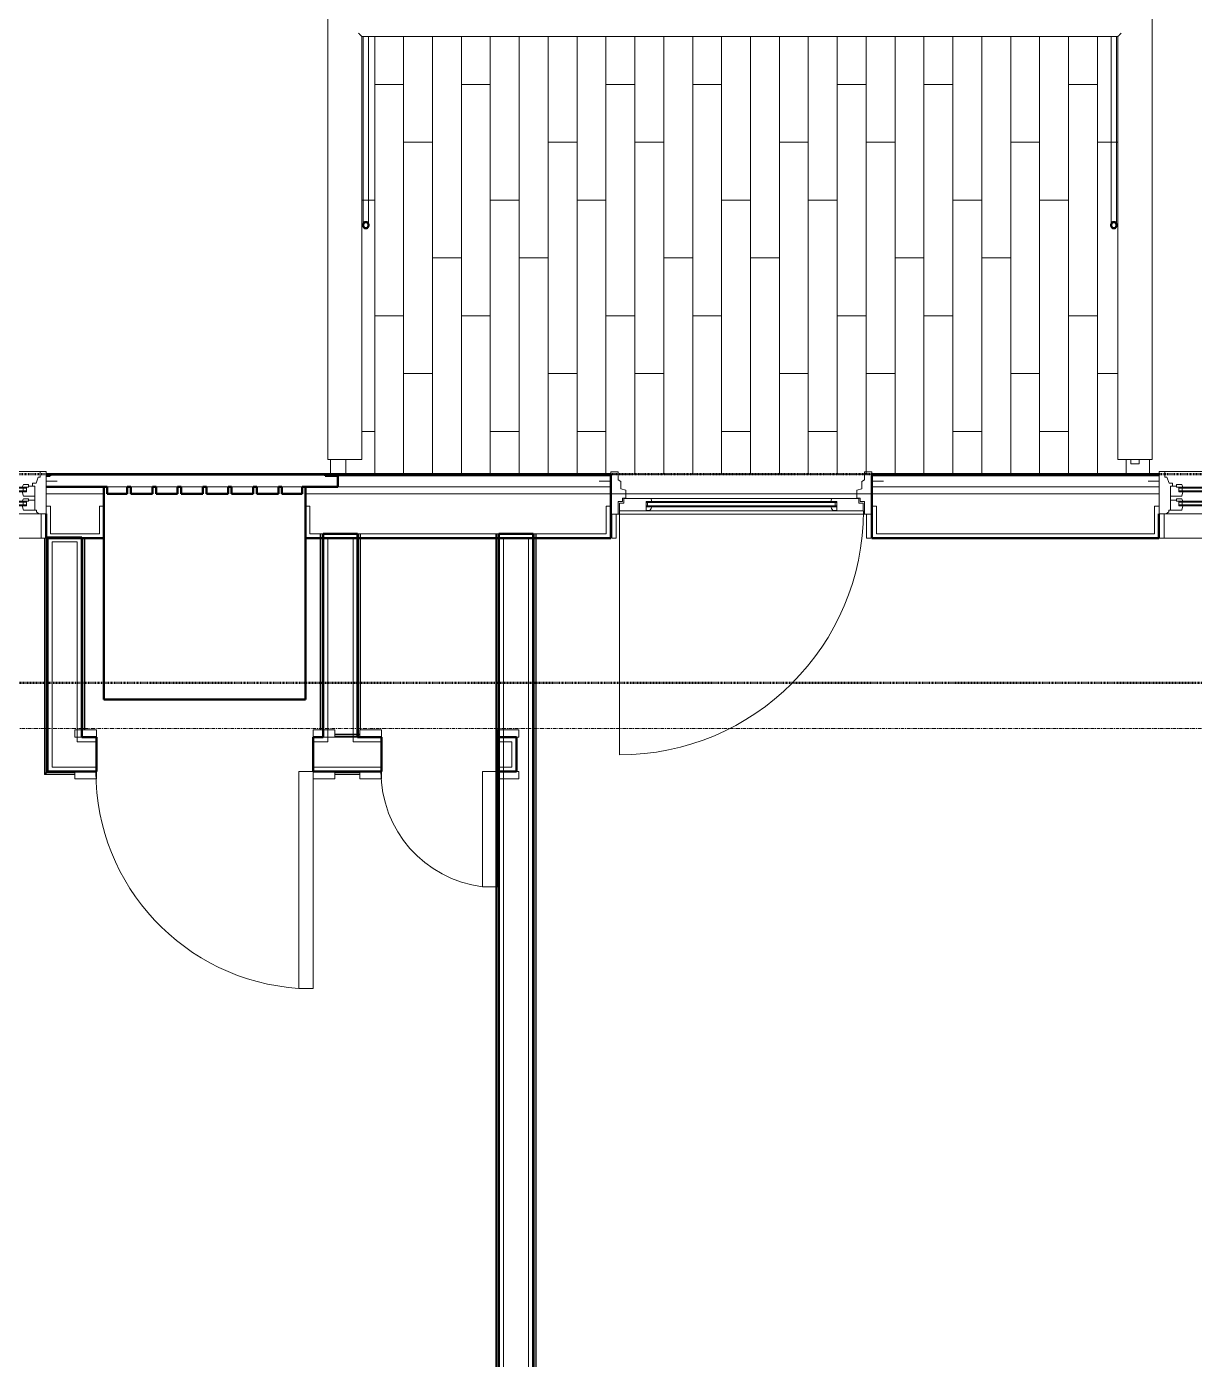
# Model space of a CAD drawing. Header units: inches. Extents: x -4235 to -464, y 9767 to 12347.
# Drawn here: x -3140 to -2978.4, y 10728.9 to 10913.3 of the extents above; entities that cross this region are included whole.
import ezdxf

# ---------------------------------------------------------------- set-up
doc = ezdxf.new("R2010")
doc.units = ezdxf.units.IN
doc.header["$MEASUREMENT"] = 0
doc.linetypes.add('Dash 1_16_', pattern=[0.125, 0.0625, -0.0625])
doc.linetypes.add('Grid Line 1_2_', pattern=[0.875, 0.5, -0.125, 0.125, -0.125])
for name, color, linetype, lineweight in [('0-1', 170, 'Continuous', 5), ('0-2', 10, 'Continuous', 9), ('A-DOOR-1', 7, 'Continuous', 9), ('A-DOOR-2', 130, 'Continuous', 20), ('A-DOOR-4', 31, 'Continuous', 9), ('A-DOOR-5', 31, 'Continuous', 20), ('A-DOOR-FRAM', 31, 'Continuous', 20), ('A-DOOR-FRAM-1', 130, 'Continuous', 20), ('A-DOOR-FRAM-2', 31, 'Continuous', 9), ('A-DOOR-GLAZ', 31, 'Continuous', 9), ('A-FLOR-4', 192, 'Continuous', 9), ('A-FLOR-HRAL', 11, 'Continuous', 9), ('A-FLOR-PATT-1', 9, 'Continuous', 9), ('A-GENM', 5, 'Continuous', 9), ('A-GENM-5', 5, 'Continuous', 50), ('A-GLAZ-1', 151, 'Continuous', 9), ('A-GLAZ-2', 151, 'Continuous', 20), ('A-GLAZ-3', 151, 'Continuous', 50), ('A-WALL', 113, 'Continuous', 13), ('A-WALL-1', 250, 'Continuous', 50), ('A-WALL-2', 50, 'Continuous', 13), ('A-WALL-3', 10, 'Continuous', 9), ('A-WALL-4', 254, 'Continuous', 9), ('A-WALL-5', 7, 'Continuous', 9), ('A-WALL-6', 113, 'Continuous', 9), ('A-WALL-7', 113, 'Continuous', 50), ('C-PROP-LINE-1', 91, 'Dash 1_16_', 50), ('S-GRID-1', 1, 'Grid Line 1_2_', 9)]:
    doc.layers.add(name, color=color, linetype=linetype, lineweight=lineweight)

# ---------------------------------------------------------------- blocks, each defined once
blk = doc.blocks.new('Basic Wall _ INT - W4BØF - _5_8 GYP - 2X4 WOOD_BATT_ - 5_8 GYP_ - ___-2682485-BACKGROUND - 3RD FLOOR')
at = {"layer": 'A-WALL-3'}
for p, q in [((-3075.02, 10843.14), (-3075.09, 10843.14)), ((-3075.09, 10843.14), (-3074.8, 10843.14)), ((-3074.88, 10843.14), (-3075.02, 10843.14)), ((-3075.02, 10842.51), (-3075.02, 10843.14)), ((-3074.81, 10843.14), (-3074.88, 10843.14)), ((-3074.8, 10843.14), (-3074.72, 10843.14)), ((-3074.72, 10843.14), (-3074.67, 10843.14)), ((-3074.67, 10843.14), (-3074.7, 10843.14)), ((-3074.67, 10843.14), (-3074.67, 10842.51)), ((-3074.67, 10814.99), (-3074.67, 10810.24))]:
    blk.add_line(p, q, dxfattribs=at)
at = {"layer": 'A-WALL-4'}
for p, q in [((-3075.09, 10842.51), (-3075.09, 10843.14)), ((-3075.02, 10658.34), (-3075.02, 10842.51)), ((-3074.8, 10843.14), (-3074.8, 10842.51)), ((-3074.67, 10842.51), (-3074.67, 10815.99)), ((-3074.8, 10814.95), (-3074.8, 10810.28)), ((-3074.67, 10809.24), (-3074.67, 10658.34))]:
    blk.add_line(p, q, dxfattribs=at)
at = {"layer": 'A-WALL-5'}
for p, q in [((-3075.09, 10658.34), (-3075.09, 10842.51)), ((-3074.8, 10842.51), (-3074.8, 10815.99)), ((-3074.8, 10809.24), (-3074.8, 10658.34))]:
    blk.add_line(p, q, dxfattribs=at)
blk = doc.blocks.new('Basic Wall _ INT - W4BØF - _5_8 GYP - 2X4 WOOD_BATT_ - 5_8 GYP_ - ___-2682486-BACKGROUND - 3RD FLOOR')
at = {"layer": 'A-WALL-3'}
for p, q in [((-3069.92, 10843.14), (-3069.88, 10843.14)), ((-3069.9, 10843.14), (-3069.92, 10843.14)), ((-3069.92, 10843.14), (-3069.92, 10842.51)), ((-3069.88, 10843.14), (-3069.8, 10843.14)), ((-3069.8, 10843.14), (-3069.51, 10843.14)), ((-3069.72, 10843.14), (-3069.78, 10843.14)), ((-3069.57, 10843.14), (-3069.72, 10843.14)), ((-3069.51, 10843.14), (-3069.57, 10843.14)), ((-3069.57, 10842.51), (-3069.57, 10843.14))]:
    blk.add_line(p, q, dxfattribs=at)
at = {"layer": 'A-WALL-4'}
for p, q in [((-3069.92, 10842.51), (-3069.92, 10658.34)), ((-3069.8, 10842.51), (-3069.8, 10843.14)), ((-3069.57, 10658.34), (-3069.57, 10842.51)), ((-3069.51, 10842.51), (-3069.51, 10843.14))]:
    blk.add_line(p, q, dxfattribs=at)
at = {"layer": 'A-WALL-5'}
for p, q in [((-3069.8, 10658.34), (-3069.8, 10842.51)), ((-3069.51, 10658.34), (-3069.51, 10842.51))]:
    blk.add_line(p, q, dxfattribs=at)
blk = doc.blocks.new('Basic Wall _ INT - W4BØF - _5_8 GYP - 2X4 WOOD_BATT_ - 5_8 GYP_ - ___-2682495-BACKGROUND - 3RD FLOOR')
at = {"layer": 'A-WALL-3'}
for p, q in [((-3132.35, 10842.61), (-3132.37, 10842.61)), ((-3132.37, 10842.61), (-3132.37, 10842.51)), ((-3132.17, 10842.61), (-3132.23, 10842.61)), ((-3132.02, 10842.61), (-3132.17, 10842.61)), ((-3131.96, 10842.61), (-3132.02, 10842.61)), ((-3132.02, 10842.51), (-3132.02, 10842.61))]:
    blk.add_line(p, q, dxfattribs=at)
at = {"layer": 'A-WALL-4'}
for p, q in [((-3132.37, 10842.61), (-3132.33, 10842.61)), ((-3132.37, 10842.51), (-3132.37, 10815.99)), ((-3132.33, 10842.61), (-3132.29, 10842.61)), ((-3132.29, 10842.61), (-3132.26, 10842.61)), ((-3132.26, 10842.61), (-3132.25, 10842.61)), ((-3132.25, 10842.51), (-3132.25, 10842.61)), ((-3132.25, 10842.61), (-3132.25, 10842.61)), ((-3132.25, 10842.61), (-3131.96, 10842.61)), ((-3132.02, 10815.99), (-3132.02, 10842.51)), ((-3131.96, 10842.51), (-3131.96, 10842.61))]:
    blk.add_line(p, q, dxfattribs=at)
at = {"layer": 'A-WALL-5'}
for p, q in [((-3132.25, 10815.99), (-3132.25, 10842.51)), ((-3131.96, 10815.99), (-3131.96, 10842.51))]:
    blk.add_line(p, q, dxfattribs=at)
blk = doc.blocks.new('Basic Wall _ INT - W4BØF - _5_8 GYP - 2X4 WOOD_BATT_ - 5_8 GYP_ - ___-2682496-BACKGROUND - 3RD FLOOR')
at = {"layer": 'A-WALL-3'}
for p, q in [((-3137.33, 10842.61), (-3137.37, 10842.61)), ((-3137.12, 10842.61), (-3137.15, 10842.61)), ((-3137.12, 10842.61), (-3137.12, 10842.51)), ((-3137.54, 10809.83), (-3137.47, 10809.89)), ((-3137.47, 10809.89), (-3137.33, 10810.03)), ((-3137.33, 10810.04), (-3137.26, 10810.1)), ((-3137.15, 10810.22), (-3137.12, 10810.24))]:
    blk.add_line(p, q, dxfattribs=at)
at = {"layer": 'A-WALL-4'}
for p, q in [((-3137.47, 10809.89), (-3137.47, 10842.51)), ((-3137.37, 10842.61), (-3137.33, 10842.61)), ((-3137.27, 10842.61), (-3137.25, 10842.61)), ((-3137.25, 10842.61), (-3137.22, 10842.61)), ((-3137.25, 10842.58), (-3137.25, 10842.51)), ((-3137.22, 10842.61), (-3137.21, 10842.61)), ((-3137.21, 10842.61), (-3137.19, 10842.61)), ((-3137.19, 10842.61), (-3137.17, 10842.61)), ((-3137.17, 10842.61), (-3137.12, 10842.61)), ((-3137.12, 10842.51), (-3137.12, 10810.24))]:
    blk.add_line(p, q, dxfattribs=at)
at = {"layer": 'A-WALL-5'}
for p, q in [((-3137.54, 10809.83), (-3137.54, 10842.51)), ((-3137.25, 10842.51), (-3137.25, 10810.11))]:
    blk.add_line(p, q, dxfattribs=at)
at = {"layer": 'A-WALL-5', "flags": 128}
for points in [[(-3137.25, 10810.11), (-3137.27, 10810.09), (-3137.33, 10810.04), (-3137.42, 10809.95), (-3137.54, 10809.83)], [(-3137.17, 10810.2), (-3137.19, 10810.18), (-3137.21, 10810.16), (-3137.22, 10810.14), (-3137.24, 10810.13), (-3137.25, 10810.12), (-3137.25, 10810.11)]]:
    blk.add_lwpolyline(points, dxfattribs=at)
blk = doc.blocks.new('Basic Wall _ INT - W4BØF - _5_8 GYP - 2X4 WOOD_BATT_ - 5_8 GYP_ - ___-2682497-BACKGROUND - 3RD FLOOR')
at = {"layer": 'A-WALL-3'}
for p, q in [((-3094.24, 10815.34), (-3097.36, 10815.34)), ((-3097.36, 10814.99), (-3094.23, 10814.99)), ((-3094.03, 10815.34), (-3094.08, 10815.34)), ((-3093.93, 10815.34), (-3094.02, 10815.34))]:
    blk.add_line(p, q, dxfattribs=at)
at = {"layer": 'A-WALL-4'}
for p, q in [((-3094.24, 10815.4), (-3097.36, 10815.4)), ((-3094.87, 10815.11), (-3097.36, 10815.11)), ((-3094.23, 10815.11), (-3094.85, 10815.11)), ((-3094.23, 10814.99), (-3093.92, 10814.99)), ((-3094.03, 10815.4), (-3094.08, 10815.4)), ((-3093.93, 10815.4), (-3094.02, 10815.4))]:
    blk.add_line(p, q, dxfattribs=at)
at = {"layer": 'A-WALL-5'}
blk.add_line((-3093.92, 10815.11), (-3094.23, 10815.11), dxfattribs=at)
blk = doc.blocks.new('Basic Wall _ INT - W4BØF - _5_8 GYP - 2X4 WOOD_BATT_ - 5_8 GYP_ - ___-2682498-BACKGROUND - 3RD FLOOR')
at = {"layer": 'A-WALL-3'}
for p, q in [((-3137.47, 10809.89), (-3137.54, 10809.83)), ((-3137.33, 10810.03), (-3137.47, 10809.89)), ((-3137.26, 10810.1), (-3137.33, 10810.04)), ((-3137.12, 10810.24), (-3137.15, 10810.22)), ((-3100.36, 10810.24), (-3097.36, 10810.24)), ((-3093.92, 10810.24), (-3090.92, 10810.24))]:
    blk.add_line(p, q, dxfattribs=at)
at = {"layer": 'A-WALL-4'}
for p, q in [((-3133.36, 10809.89), (-3137.47, 10809.89)), ((-3137.12, 10810.24), (-3133.36, 10810.24)), ((-3097.36, 10810.24), (-3093.92, 10810.24)), ((-3093.92, 10809.89), (-3097.36, 10809.89))]:
    blk.add_line(p, q, dxfattribs=at)
at = {"layer": 'A-WALL-5'}
for p, q in [((-3133.36, 10809.83), (-3137.54, 10809.83)), ((-3137.25, 10810.11), (-3133.36, 10810.11)), ((-3097.36, 10810.11), (-3093.92, 10810.11)), ((-3093.92, 10809.83), (-3097.36, 10809.83))]:
    blk.add_line(p, q, dxfattribs=at)
at = {"layer": 'A-WALL-5', "flags": 128}
for points in [[(-3137.54, 10809.83), (-3137.42, 10809.95), (-3137.33, 10810.04), (-3137.27, 10810.09), (-3137.25, 10810.11)], [(-3137.25, 10810.11), (-3137.25, 10810.12), (-3137.24, 10810.13), (-3137.22, 10810.14), (-3137.21, 10810.16), (-3137.19, 10810.18), (-3137.17, 10810.2)]]:
    blk.add_lwpolyline(points, dxfattribs=at)
blk = doc.blocks.new('SWING - SINGLE - FLUSH - 30_ x 80_ - MAGIC PAK DOOR - ACOUSTICAL SEAL-3199411-BACKGROUND - 3RD FLOOR')
at = {"layer": 'A-DOOR-1'}
blk.add_arc((15, -2.375), 30.067, 180, 266.18593, dxfattribs=at)
at = {"layer": 'A-DOOR-2'}
for p, q in [((13, -2.375), (13, -32.375)), ((15, -2.375), (13, -2.375)), ((15, -2.375), (15, -32.375)), ((15, -32.375), (13, -32.375))]:
    blk.add_line(p, q, dxfattribs=at)
at = {"layer": 'A-DOOR-FRAM-1'}
for p, q in [((-18, 2.375), (-18, 3.375)), ((-18, 3.375), (-15, 3.375)), ((-15, 2.375), (-18, 2.375)), ((-15, 3.375), (-15, 2.375)), ((15, 2.375), (15, 3.375)), ((15, 3.375), (18, 3.375)), ((18, 2.375), (15, 2.375)), ((18, 3.375), (18, 2.375)), ((-18, -2.375), (-15, -2.375)), ((-18, -3.375), (-18, -2.375)), ((-15, -3.375), (-18, -3.375)), ((-15, -2.375), (-15, -3.375)), ((15, -2.375), (18, -2.375)), ((15, -3.375), (15, -2.375)), ((18, -3.375), (15, -3.375)), ((18, -2.375), (18, -3.375))]:
    blk.add_line(p, q, dxfattribs=at)
blk = doc.blocks.new('SWING - SINGLE - FLUSH - 1-4 X 6-8 PASSAGE-3199409-BACKGROUND - 3RD FLOOR')
at = {"layer": 'A-DOOR-1'}
blk.add_arc((8, -2.37), 16.07, 180, 262.8492, dxfattribs=at)
at = {"layer": 'A-DOOR-2'}
for p, q in [((6, -2.37), (6, -18.32)), ((8, -2.37), (6, -2.37)), ((8, -2.37), (8, -18.32)), ((8, -18.32), (6, -18.32))]:
    blk.add_line(p, q, dxfattribs=at)
at = {"layer": 'A-DOOR-FRAM-1'}
for p, q in [((-11, 2.38), (-11, 3.38)), ((-11, 3.38), (-8, 3.38)), ((-8, 2.38), (-11, 2.38)), ((-8, 3.38), (-8, 2.38)), ((8, 2.38), (8, 3.38)), ((8, 3.38), (11, 3.38)), ((11, 2.38), (8, 2.38)), ((11, 3.38), (11, 2.38)), ((-11, -2.37), (-8, -2.37)), ((-11, -3.37), (-11, -2.37)), ((-8, -3.37), (-11, -3.37)), ((-8, -2.37), (-8, -3.37)), ((8, -2.37), (11, -2.37)), ((8, -3.37), (8, -2.37)), ((11, -3.37), (8, -3.37)), ((11, -2.37), (11, -3.37))]:
    blk.add_line(p, q, dxfattribs=at)
blk = doc.blocks.new('Basic Wall _ INT - W4BØF - _5_8 GYP - 2X4 WOOD_BATT_ - 5_8 GYP_ - ___-2682499-BACKGROUND - 3RD FLOOR')
at = {"layer": 'A-WALL-3'}
for p, q in [((-3094.23, 10843.14), (-3094.18, 10843.14)), ((-3094.2, 10843.14), (-3094.23, 10843.14)), ((-3094.23, 10842.51), (-3094.23, 10843.14)), ((-3094.18, 10843.14), (-3094.1, 10843.14)), ((-3094.1, 10843.14), (-3093.81, 10843.14)), ((-3094.03, 10843.14), (-3094.09, 10843.14)), ((-3093.88, 10843.14), (-3094.02, 10843.14)), ((-3093.81, 10843.14), (-3093.88, 10843.14)), ((-3093.88, 10843.14), (-3093.88, 10842.51)), ((-3094.23, 10814.99), (-3094.2, 10814.99)), ((-3094.1, 10814.99), (-3094.16, 10814.99)), ((-3093.93, 10814.99), (-3094.1, 10814.99)), ((-3094.09, 10814.99), (-3094.03, 10814.99)), ((-3094.02, 10814.99), (-3093.94, 10814.99))]:
    blk.add_line(p, q, dxfattribs=at)
at = {"layer": 'A-WALL-4'}
for p, q in [((-3094.23, 10814.99), (-3094.23, 10842.51)), ((-3094.1, 10842.51), (-3094.1, 10843.14)), ((-3093.88, 10842.51), (-3093.88, 10815.99)), ((-3093.81, 10843.14), (-3093.81, 10842.51)), ((-3094.18, 10814.99), (-3094.23, 10814.99)), ((-3094.16, 10814.99), (-3094.18, 10814.99))]:
    blk.add_line(p, q, dxfattribs=at)
at = {"layer": 'A-WALL-5'}
for p, q in [((-3094.1, 10814.99), (-3094.1, 10842.51)), ((-3093.81, 10842.51), (-3093.81, 10815.99))]:
    blk.add_line(p, q, dxfattribs=at)
blk = doc.blocks.new('Basic Wall _ INT - W4BØF - _5_8 GYP - 2X4 WOOD_BATT_ - 5_8 GYP_ - ___-2682500-BACKGROUND - 3RD FLOOR')
at = {"layer": 'A-WALL-3'}
for p, q in [((-3099.33, 10843.14), (-3099.39, 10843.14)), ((-3099.39, 10843.14), (-3099.1, 10843.14)), ((-3099.18, 10843.14), (-3099.33, 10843.14)), ((-3099.33, 10843.14), (-3099.33, 10842.55)), ((-3099.12, 10843.14), (-3099.18, 10843.14)), ((-3099.1, 10843.14), (-3099.02, 10843.14)), ((-3099.02, 10843.14), (-3098.98, 10843.14)), ((-3098.98, 10843.14), (-3099, 10843.14)), ((-3098.98, 10842.55), (-3098.98, 10843.14))]:
    blk.add_line(p, q, dxfattribs=at)
at = {"layer": 'A-WALL-4'}
for p, q in [((-3099.39, 10843.14), (-3099.39, 10842.55)), ((-3099.33, 10842.51), (-3099.33, 10815.99)), ((-3099.1, 10843.14), (-3099.1, 10842.55)), ((-3098.98, 10815.99), (-3098.98, 10842.51))]:
    blk.add_line(p, q, dxfattribs=at)
at = {"layer": 'A-WALL-5'}
for p, q in [((-3099.39, 10842.51), (-3099.39, 10815.99)), ((-3099.1, 10842.51), (-3099.1, 10815.99))]:
    blk.add_line(p, q, dxfattribs=at)
blk = doc.blocks.new('CTR - 1st Phase - Unit Layouts_rvt-2-BACKGROUND - 3RD FLOOR')
at = {"layer": 'A-WALL-1'}
for p, q in [((-3137.12, 10842.61), (-3137.12, 10810.24)), ((-3136.5, 10842.61), (-3137.12, 10842.61)), ((-3133, 10842.61), (-3136.5, 10842.61)), ((-3132.37, 10842.61), (-3133, 10842.61)), ((-3132.37, 10814.99), (-3132.37, 10842.61)), ((-3098.35, 10843.14), (-3098.98, 10843.14)), ((-3098.98, 10843.14), (-3098.98, 10814.99)), ((-3094.85, 10843.14), (-3098.35, 10843.14)), ((-3094.23, 10843.14), (-3094.85, 10843.14)), ((-3094.23, 10814.99), (-3094.23, 10843.14)), ((-3074.67, 10843.14), (-3074.67, 10655.34)), ((-3074.05, 10843.14), (-3074.67, 10843.14)), ((-3070.55, 10843.14), (-3074.05, 10843.14)), ((-3069.92, 10843.14), (-3070.55, 10843.14)), ((-3069.92, 10655.34), (-3069.92, 10843.14)), ((-3130.36, 10814.99), (-3132.37, 10814.99)), ((-3130.36, 10810.24), (-3130.36, 10814.99)), ((-3098.98, 10814.99), (-3100.36, 10814.99)), ((-3100.36, 10814.99), (-3100.36, 10810.24)), ((-3090.92, 10814.99), (-3094.23, 10814.99)), ((-3090.92, 10810.24), (-3090.92, 10814.99)), ((-3072.24, 10814.99), (-3074.92, 10814.99)), ((-3074.92, 10814.99), (-3074.92, 10810.24)), ((-3072.24, 10814.36), (-3072.24, 10814.99)), ((-3072.24, 10810.86), (-3072.24, 10814.36)), ((-3072.24, 10810.24), (-3072.24, 10810.86)), ((-3137.12, 10810.24), (-3136.5, 10810.24)), ((-3136.5, 10810.24), (-3132.37, 10810.24)), ((-3132.37, 10810.24), (-3130.36, 10810.24)), ((-3100.36, 10810.24), (-3090.92, 10810.24)), ((-3074.92, 10810.24), (-3072.24, 10810.24))]:
    blk.add_line(p, q, dxfattribs=at)
at = {"layer": 'A-WALL-2'}
for p, q in [((-3094.85, 10842.51), (-3098.35, 10842.51)), ((-3098.35, 10842.51), (-3098.35, 10814.99)), ((-3094.85, 10842.51), (-3094.85, 10814.99)), ((-3074.05, 10655.34), (-3074.05, 10842.51)), ((-3070.55, 10842.51), (-3074.05, 10842.51)), ((-3070.55, 10655.34), (-3070.55, 10842.51)), ((-3136.5, 10810.86), (-3136.5, 10841.99)), ((-3133, 10841.99), (-3136.5, 10841.99)), ((-3133, 10814.36), (-3133, 10841.99)), ((-3098.35, 10814.99), (-3098.35, 10814.36)), ((-3094.85, 10814.99), (-3094.85, 10814.36)), ((-3132.37, 10814.36), (-3133, 10814.36)), ((-3130.36, 10814.36), (-3132.37, 10814.36)), ((-3098.35, 10814.36), (-3100.36, 10814.36)), ((-3090.92, 10814.36), (-3094.85, 10814.36)), ((-3072.86, 10814.36), (-3074.92, 10814.36)), ((-3072.86, 10810.86), (-3072.86, 10814.36)), ((-3133, 10810.86), (-3136.5, 10810.86)), ((-3132.37, 10810.86), (-3133, 10810.86)), ((-3130.36, 10810.86), (-3132.37, 10810.86)), ((-3090.92, 10810.86), (-3100.36, 10810.86)), ((-3072.86, 10810.86), (-3074.92, 10810.86))]:
    blk.add_line(p, q, dxfattribs=at)
at = {"layer": 'A-WALL-3'}
for p, q in [((-3137.12, 10842.61), (-3137.12, 10842.51)), ((-3137.12, 10842.61), (-3132.37, 10842.61)), ((-3137.12, 10842.51), (-3137.12, 10810.24)), ((-3132.37, 10842.51), (-3132.37, 10842.61)), ((-3132.37, 10815.99), (-3132.37, 10842.51)), ((-3098.98, 10843.14), (-3094.23, 10843.14)), ((-3098.98, 10843.14), (-3098.98, 10842.55)), ((-3098.98, 10842.51), (-3098.98, 10815.99)), ((-3094.23, 10842.51), (-3094.23, 10843.14)), ((-3094.23, 10815.4), (-3094.23, 10842.51)), ((-3074.67, 10843.14), (-3074.67, 10842.51)), ((-3074.67, 10843.14), (-3069.92, 10843.14)), ((-3074.67, 10842.51), (-3074.67, 10815.99)), ((-3069.92, 10842.51), (-3069.92, 10843.14)), ((-3069.92, 10658.34), (-3069.92, 10842.51)), ((-3094.23, 10815.33), (-3094.23, 10815.4)), ((-3094.23, 10815.22), (-3094.23, 10815.28)), ((-3093.93, 10814.99), (-3094.08, 10814.99)), ((-3074.92, 10810.24), (-3074.92, 10814.99)), ((-3074.67, 10814.99), (-3074.67, 10810.24)), ((-3072.24, 10814.99), (-3072.24, 10810.24)), ((-3133.36, 10810.24), (-3137.12, 10810.24)), ((-3100.36, 10810.24), (-3097.36, 10810.24)), ((-3097.36, 10810.24), (-3093.92, 10810.24)), ((-3093.92, 10810.24), (-3090.92, 10810.24)), ((-3074.67, 10809.24), (-3074.67, 10658.34))]:
    blk.add_line(p, q, dxfattribs=at)
at = {"layer": 'A-WALL-4'}
for p, q in [((-3130.36, 10814.99), (-3130.36, 10810.24)), ((-3100.36, 10810.24), (-3100.36, 10814.99)), ((-3090.92, 10814.99), (-3090.92, 10810.24))]:
    blk.add_line(p, q, dxfattribs=at)
at = {"layer": '0-2'}
for name, p in [('Basic Wall _ INT - W4BØF - _5_8 GYP - 2X4 WOOD_BATT_ - 5_8 GYP_ - ___-2682496-BACKGROUND - 3RD FLOOR', (0, 0)), ('Basic Wall _ INT - W4BØF - _5_8 GYP - 2X4 WOOD_BATT_ - 5_8 GYP_ - ___-2682495-BACKGROUND - 3RD FLOOR', (0, 0)), ('Basic Wall _ INT - W4BØF - _5_8 GYP - 2X4 WOOD_BATT_ - 5_8 GYP_ - ___-2682500-BACKGROUND - 3RD FLOOR', (0, 0)), ('Basic Wall _ INT - W4BØF - _5_8 GYP - 2X4 WOOD_BATT_ - 5_8 GYP_ - ___-2682499-BACKGROUND - 3RD FLOOR', (0, 0)), ('Basic Wall _ INT - W4BØF - _5_8 GYP - 2X4 WOOD_BATT_ - 5_8 GYP_ - ___-2682485-BACKGROUND - 3RD FLOOR', (0, 0)), ('Basic Wall _ INT - W4BØF - _5_8 GYP - 2X4 WOOD_BATT_ - 5_8 GYP_ - ___-2682486-BACKGROUND - 3RD FLOOR', (0, 0)), ('SWING - SINGLE - FLUSH - 30_ x 80_ - MAGIC PAK DOOR - ACOUSTICAL SEAL-3199411-BACKGROUND - 3RD FLOOR', (-3115.36, 10812.61)), ('Basic Wall _ INT - W4BØF - _5_8 GYP - 2X4 WOOD_BATT_ - 5_8 GYP_ - ___-2682497-BACKGROUND - 3RD FLOOR', (0, 0)), ('SWING - SINGLE - FLUSH - 1-4 X 6-8 PASSAGE-3199409-BACKGROUND - 3RD FLOOR', (-3082.92, 10812.61)), ('Basic Wall _ INT - W4BØF - _5_8 GYP - 2X4 WOOD_BATT_ - 5_8 GYP_ - ___-2682498-BACKGROUND - 3RD FLOOR', (0, 0))]:
    blk.add_blockref(name, p, dxfattribs=at)
blk = doc.blocks.new('Door-Inswing-Andersen-400_Series-Single - 3_ 0-1_8_ x 6_ 7-1_2_ - 3rd floor-2895941-BACKGROUND - 3RD FLOOR')
at = {"layer": 'A-DOOR-4'}
blk.add_line((16.87, 0.66), (16.87, 34.41), dxfattribs=at)
blk.add_arc((16.87, 0.66), 33.75, 90, 180, dxfattribs=at)
at = {"layer": 'A-DOOR-5'}
for p, q in [((-16.87, -0.41), (-16.87, 0.66)), ((-16.87, 0.66), (-12.44, 0.66)), ((-13.19, 0.66), (-13.19, -0.66)), ((-13.19, 0.66), (-13.19, 0.59)), ((-13.19, 0.59), (-12.67, 0.59)), ((-12.44, 0.09), (-13.19, 0.09)), ((-12.67, 0.59), (-12.47, 0.34)), ((-12.47, 0.34), (-12.44, 0.16)), ((12.44, 0.66), (-12.44, 0.66)), ((-12.44, 0.16), (-12.44, 0.09)), ((16.87, 0.66), (12.44, 0.66)), ((12.47, 0.34), (12.44, 0.16)), ((12.44, 0.16), (12.44, 0.09)), ((12.44, 0.09), (13.19, 0.09)), ((12.67, 0.59), (12.47, 0.34)), ((13.19, 0.59), (12.67, 0.59)), ((13.19, 0.66), (13.19, -0.66)), ((13.19, 0.66), (13.19, 0.59)), ((16.87, -0.41), (16.87, 0.66)), ((-16.26, -0.42), (-16.87, -0.41)), ((-16.26, -1.06), (-16.26, -0.42)), ((-16.26, -1.06), (-12.44, -1.06)), ((-13.19, -0.66), (-12.44, -0.66)), ((-12.44, -0.75), (-12.47, -1.06)), ((-12.44, -0.66), (-12.44, -0.75)), ((12.44, -1.06), (-12.44, -1.06)), ((12.44, -0.66), (12.44, -0.75)), ((13.19, -0.66), (12.44, -0.66)), ((12.44, -0.75), (12.47, -1.06)), ((16.26, -1.06), (12.44, -1.06)), ((16.26, -0.42), (16.87, -0.41)), ((16.26, -1.06), (16.26, -0.42))]:
    blk.add_line(p, q, dxfattribs=at)
at = {"layer": 'A-DOOR-FRAM'}
for p, q in [((-18.06, -4.75), (-18.06, 1.12)), ((-18.06, 1.12), (-17.03, 1.12)), ((-17.69, 1.12), (-18.06, 1.12)), ((-18.06, 1.12), (-17.94, 1.12)), ((-18.06, -4.44), (-18.06, 1.12)), ((-17.31, 1.12), (17.31, 1.12)), ((-17.03, 1.12), (-17.03, -0.66)), ((17.03, 1.12), (17.03, -0.66)), ((18.06, 1.12), (17.03, 1.12)), ((17.94, 1.12), (18.06, 1.12)), ((18.06, -4.75), (18.06, 1.12)), ((18.06, 1.12), (18.06, -4.44)), ((-17.03, -0.66), (-16.45, -0.66)), ((-16.45, -0.66), (-16.45, -1.09)), ((-16.45, -1.09), (-16, -1.09)), ((-16, -1.09), (-16, -2.23)), ((16.45, -1.09), (16, -1.09)), ((16, -1.09), (16, -2.23)), ((16.45, -0.66), (16.45, -1.09)), ((17.03, -0.66), (16.45, -0.66)), ((-19.69, -3.44), (-18.06, -3.44)), ((-16.69, -3.39), (-17.03, -3.63)), ((-17.03, -3.63), (-17.03, -4.75)), ((-16, -2.23), (-16.69, -2.39)), ((-16.69, -2.39), (-16.69, -3.39)), ((16, -2.23), (16.69, -2.39)), ((16.69, -2.39), (16.69, -3.39)), ((16.69, -3.39), (17.03, -3.63)), ((17.03, -3.63), (17.03, -4.75)), ((19.69, -3.44), (18.06, -3.44)), ((-18.06, -4.75), (-17.03, -4.75)), ((18.06, -4.75), (17.03, -4.75))]:
    blk.add_line(p, q, dxfattribs=at)
at = {"layer": 'A-DOOR-FRAM-2'}
for p, q in [((-17.94, 4.44), (-17.31, 4.44)), ((-17.94, 1.12), (-17.94, 4.44)), ((-17.31, 4.44), (-17.31, 1.12)), ((17.31, 4.44), (17.94, 4.44)), ((17.31, 1.12), (17.31, 4.44)), ((17.94, 4.44), (17.94, 1.12)), ((-17.31, 1.12), (-17.94, 1.12)), ((17.94, 1.12), (17.31, 1.12))]:
    blk.add_line(p, q, dxfattribs=at)
at = {"layer": 'A-DOOR-GLAZ'}
for p, q in [((12.44, 0.09), (-12.44, 0.09)), ((-13.19, -0.06), (-12.44, -0.06)), ((-12.44, -0.5), (-13.19, -0.5)), ((-12.98, -0.5), (-12.98, -0.06)), ((12.44, -0.06), (-12.44, -0.06)), ((12.44, -0.5), (-12.44, -0.5)), ((12.44, -0.66), (-12.44, -0.66)), ((13.19, -0.06), (12.44, -0.06)), ((12.44, -0.5), (13.19, -0.5)), ((12.98, -0.5), (12.98, -0.06))]:
    blk.add_line(p, q, dxfattribs=at)
blk = doc.blocks.new('Window-Double_Hung-Andersen-400_Series-Tilt_Wash - DOUBLE HUNG - COTTAGE - 3RD FLOOR-2888547-BACKGROUND - 3RD FLOOR')
at = {"layer": 'A-GLAZ-1'}
for p, q in [((-19.01, 2.44), (-19.01, 3.94)), ((-19.01, 3.94), (-18.95, 3.94)), ((-18.95, 4.44), (18.95, 4.44)), ((-18.95, 1.06), (-18.95, 4.44)), ((-18.32, 1.06), (-18.32, 4.44)), ((18.32, 1.06), (18.32, 4.44)), ((18.95, 4.44), (18.95, 1.06)), ((18.95, 3.94), (19.01, 3.94)), ((19.01, 3.94), (19.01, 2.44)), ((-18.95, 2.44), (-19.01, 2.44)), ((19.01, 2.44), (18.95, 2.44)), ((18.95, 1.06), (-18.95, 1.06)), ((-16.29, -0.19), (-15.7, -0.19)), ((-16.29, -0.56), (-15.7, -0.56)), ((-15.82, -0.56), (-15.82, -0.19)), ((-15.7, -0.06), (15.7, -0.06)), ((-15.7, -0.19), (15.7, -0.19)), ((-15.7, -0.56), (15.7, -0.56)), ((-15.7, -0.69), (15.7, -0.69)), ((16.29, -0.19), (15.7, -0.19)), ((16.29, -0.56), (15.7, -0.56)), ((15.82, -0.56), (15.82, -0.19)), ((-16.29, -2.13), (-15.7, -2.13)), ((-16.29, -2.5), (-15.7, -2.5)), ((-15.82, -2.5), (-15.82, -2.13)), ((-15.7, -2), (15.7, -2)), ((-15.7, -2.13), (15.7, -2.13)), ((-15.7, -2.5), (15.7, -2.5)), ((-15.7, -2.63), (15.7, -2.63)), ((16.29, -2.13), (15.7, -2.13)), ((16.29, -2.5), (15.7, -2.5)), ((15.82, -2.5), (15.82, -2.13))]:
    blk.add_line(p, q, dxfattribs=at)
at = {"layer": 'A-GLAZ-2'}
for p, q in [((-19.01, 1.06), (19.01, 1.06)), ((-19.01, -4.81), (-19.01, 1.06)), ((-17.67, 0.78), (-18, 1.06)), ((-17.67, 0.78), (-17.67, 0.56)), ((-17.67, 0.56), (-15.86, 0.56)), ((-17.42, -2.75), (-17.42, 0.56)), ((-15.86, 0.56), (-15.7, -0.06)), ((15.86, 0.56), (15.7, -0.06)), ((17.67, 0.56), (15.86, 0.56)), ((17.42, -2.75), (17.42, 0.56)), ((17.67, 0.78), (18, 1.06)), ((17.67, 0.78), (17.67, 0.56)), ((19.01, 1.06), (19.01, -4.81)), ((-17.42, -0.81), (-16.57, -0.81)), ((-17.42, -1.37), (-15.86, -1.37)), ((-16.57, -0.69), (-16.57, -1.03)), ((-15.7, -0.69), (-16.57, -0.69)), ((-15.86, -1.03), (-16.57, -1.03)), ((-16.29, -0.69), (-16.29, -0.06)), ((-15.7, -0.06), (-16.29, -0.06)), ((-15.86, -1.03), (-15.7, -0.69)), ((-15.86, -1.37), (-15.7, -2)), ((15.7, -0.06), (16.29, -0.06)), ((15.86, -1.03), (15.7, -0.69)), ((15.7, -0.69), (16.57, -0.69)), ((15.86, -1.37), (15.7, -2)), ((15.86, -1.03), (16.57, -1.03)), ((17.42, -1.37), (15.86, -1.37)), ((16.29, -0.69), (16.29, -0.06)), ((16.57, -0.69), (16.57, -1.03)), ((17.42, -0.81), (16.57, -0.81)), ((-19.01, -3.44), (-20.51, -3.44)), ((-17.92, -4), (-17.61, -3.19)), ((-17.61, -3.19), (-17.14, -3.19)), ((-17.42, -2.75), (-16.57, -2.75)), ((-17.14, -3.19), (-17.14, -2.75)), ((-16.57, -2.63), (-16.57, -2.97)), ((-15.7, -2.63), (-16.57, -2.63)), ((-15.86, -2.97), (-16.57, -2.97)), ((-16.29, -2.63), (-16.29, -2)), ((-15.7, -2), (-16.29, -2)), ((-15.86, -2.97), (-15.7, -2.63)), ((15.7, -2), (16.29, -2)), ((15.86, -2.97), (15.7, -2.63)), ((15.7, -2.63), (16.57, -2.63)), ((15.86, -2.97), (16.57, -2.97)), ((16.29, -2.63), (16.29, -2)), ((16.57, -2.63), (16.57, -2.97)), ((17.42, -2.75), (16.57, -2.75)), ((17.14, -3.19), (17.14, -2.75)), ((17.61, -3.19), (17.14, -3.19)), ((17.92, -4), (17.61, -3.19)), ((19.01, -3.44), (20.51, -3.44)), ((19.01, -4.81), (-19.01, -4.81)), ((-18.2, -4), (-17.92, -4)), ((-18.2, -4.81), (-18.2, -4)), ((18.2, -4), (17.92, -4)), ((18.2, -4.81), (18.2, -4))]:
    blk.add_line(p, q, dxfattribs=at)
blk = doc.blocks.new('Window-Double_Hung-Andersen-400_Series-Tilt_Wash - DOUBLE HUNG - COTTAGE - 3RD FLOOR-2888224-BACKGROUND - 3RD FLOOR')
at = {"layer": 'A-GLAZ-1'}
for p, q in [((-16.29, 2.5), (-15.7, 2.5)), ((-16.29, 2.12), (-15.7, 2.12)), ((-15.82, 2.5), (-15.82, 2.12)), ((-15.7, 2.63), (15.7, 2.63)), ((-15.7, 2.5), (15.7, 2.5)), ((-15.7, 2.12), (15.7, 2.12)), ((-15.7, 2), (15.7, 2)), ((16.29, 2.5), (15.7, 2.5)), ((16.29, 2.12), (15.7, 2.12)), ((15.82, 2.5), (15.82, 2.12)), ((-16.29, 0.56), (-15.7, 0.56)), ((-16.29, 0.19), (-15.7, 0.19)), ((-15.82, 0.56), (-15.82, 0.19)), ((-15.7, 0.69), (15.7, 0.69)), ((-15.7, 0.56), (15.7, 0.56)), ((-15.7, 0.19), (15.7, 0.19)), ((-15.7, 0.06), (15.7, 0.06)), ((16.29, 0.56), (15.7, 0.56)), ((16.29, 0.19), (15.7, 0.19)), ((15.82, 0.56), (15.82, 0.19)), ((18.95, -1.06), (-18.95, -1.06)), ((-18.95, -1.06), (-18.95, -4.44)), ((-18.32, -1.06), (-18.32, -4.44)), ((18.32, -1.06), (18.32, -4.44)), ((18.95, -4.44), (18.95, -1.06)), ((-19.01, -3.94), (-19.01, -2.44)), ((-19.01, -2.44), (-18.95, -2.44)), ((18.95, -2.44), (19.01, -2.44)), ((19.01, -2.44), (19.01, -3.94)), ((-18.95, -3.94), (-19.01, -3.94)), ((-18.95, -4.44), (18.95, -4.44)), ((19.01, -3.94), (18.95, -3.94))]:
    blk.add_line(p, q, dxfattribs=at)
at = {"layer": 'A-GLAZ-2'}
for p, q in [((19.01, 4.81), (-19.01, 4.81)), ((-19.01, 4.81), (-19.01, -1.06)), ((-18.2, 4.81), (-18.2, 4)), ((-18.2, 4), (-17.92, 4)), ((-17.92, 4), (-17.61, 3.19)), ((17.92, 4), (17.61, 3.19)), ((18.2, 4), (17.92, 4)), ((18.2, 4.81), (18.2, 4)), ((19.01, -1.06), (19.01, 4.81)), ((-19.01, 3.44), (-20.51, 3.44)), ((-17.61, 3.19), (-17.14, 3.19)), ((-17.42, 2.75), (-16.57, 2.75)), ((-17.42, 2.75), (-17.42, -0.56)), ((-17.14, 3.19), (-17.14, 2.75)), ((-15.86, 2.97), (-16.57, 2.97)), ((-16.57, 2.63), (-16.57, 2.97)), ((-15.7, 2.63), (-16.57, 2.63)), ((-16.29, 2.63), (-16.29, 2)), ((-15.7, 2), (-16.29, 2)), ((-15.86, 2.97), (-15.7, 2.63)), ((-15.86, 1.37), (-15.7, 2)), ((15.86, 2.97), (15.7, 2.63)), ((15.7, 2.63), (16.57, 2.63)), ((15.7, 2), (16.29, 2)), ((15.86, 1.37), (15.7, 2)), ((15.86, 2.97), (16.57, 2.97)), ((16.29, 2.63), (16.29, 2)), ((16.57, 2.63), (16.57, 2.97)), ((17.42, 2.75), (16.57, 2.75)), ((17.14, 3.19), (17.14, 2.75)), ((17.61, 3.19), (17.14, 3.19)), ((17.42, 2.75), (17.42, -0.56)), ((19.01, 3.44), (20.51, 3.44)), ((-17.42, 1.37), (-15.86, 1.37)), ((-17.42, 0.81), (-16.57, 0.81)), ((-15.86, 1.03), (-16.57, 1.03)), ((-16.57, 0.69), (-16.57, 1.03)), ((-15.7, 0.69), (-16.57, 0.69)), ((-16.29, 0.69), (-16.29, 0.06)), ((-15.7, 0.06), (-16.29, 0.06)), ((-15.86, 1.03), (-15.7, 0.69)), ((-15.86, -0.56), (-15.7, 0.06)), ((15.86, 1.03), (15.7, 0.69)), ((15.7, 0.69), (16.57, 0.69)), ((15.7, 0.06), (16.29, 0.06)), ((15.86, -0.56), (15.7, 0.06)), ((17.42, 1.37), (15.86, 1.37)), ((15.86, 1.03), (16.57, 1.03)), ((16.29, 0.69), (16.29, 0.06)), ((16.57, 0.69), (16.57, 1.03)), ((17.42, 0.81), (16.57, 0.81)), ((-19.01, -1.06), (19.01, -1.06)), ((-17.67, -0.78), (-18, -1.06)), ((-17.67, -0.78), (-17.67, -0.56)), ((-17.67, -0.56), (-15.86, -0.56)), ((17.67, -0.56), (15.86, -0.56)), ((17.67, -0.78), (17.67, -0.56)), ((17.67, -0.78), (18, -1.06))]:
    blk.add_line(p, q, dxfattribs=at)
blk = doc.blocks.new('Perforated Panel at Magic-Pak - hvac panel - 3rd floor-2505075-BACKGROUND - 3RD FLOOR')
at = {"layer": 'A-GLAZ-3'}
for p, q in [((19.01, 4.44), (-19.01, 4.44)), ((-19.01, 4.44), (-19.01, 4.37)), ((-19.01, 4.37), (19.01, 4.37)), ((19.01, 4.37), (19.01, 4.44))]:
    blk.add_line(p, q, dxfattribs=at)
blk = doc.blocks.new('Railing - Baluster_01-2700443-BACKGROUND - 3RD FLOOR')
at = {"layer": 'A-FLOR-HRAL'}
for p, q in [((-0.59, 1.18), (0.59, 1.18)), ((-0.59, 0.59), (-0.59, 1.18)), ((0.59, 1.18), (0.59, 0.59))]:
    blk.add_line(p, q, dxfattribs=at)
blk = doc.blocks.new('Railing - Railing-2700292-BACKGROUND - 3RD FLOOR')
at = {"layer": 'A-FLOR-HRAL'}
for p, q in [((-2984.3, 10916.64), (-3098.35, 10916.64)), ((-3098.35, 10916.64), (-3098.35, 10853.39)), ((-2984.3, 10853.39), (-2984.3, 10916.64)), ((-3093.62, 10911.91), (-2989.02, 10911.91)), ((-3093.62, 10853.39), (-3093.62, 10911.91)), ((-2989.02, 10911.91), (-2989.02, 10853.39)), ((-3097.88, 10853.39), (-3098.35, 10853.39)), ((-3094.1, 10853.39), (-3097.88, 10853.39)), ((-3093.62, 10853.39), (-3094.1, 10853.39)), ((-2988.55, 10853.39), (-2989.02, 10853.39)), ((-2984.77, 10853.39), (-2988.55, 10853.39)), ((-2984.3, 10853.39), (-2984.77, 10853.39))]:
    blk.add_line(p, q, dxfattribs=at)
for points, knots in [([(-3098.35, 10916.64), (-3098.35, 10916.64), (-3098.34, 10916.63), (-3098.31, 10916.6), (-3098.29, 10916.58), (-3098.26, 10916.55), (-3098.23, 10916.52), (-3098.2, 10916.49), (-3098.16, 10916.46), (-3098.12, 10916.41), (-3098.09, 10916.38), (-3098.05, 10916.34), (-3097.98, 10916.27), (-3097.92, 10916.21), (-3097.88, 10916.17)], [0, 0, 0, 0, 0.166667, 0.25, 0.333333, 0.416667, 0.458333, 0.5, 0.583333, 0.666667, 0.708333, 0.75, 0.833333, 1, 1, 1, 1]), ([(-2984.3, 10916.64), (-2984.3, 10916.64), (-2984.31, 10916.63), (-2984.33, 10916.6), (-2984.36, 10916.58), (-2984.39, 10916.55), (-2984.42, 10916.52), (-2984.44, 10916.49), (-2984.48, 10916.46), (-2984.53, 10916.41), (-2984.56, 10916.38), (-2984.6, 10916.34), (-2984.67, 10916.27), (-2984.73, 10916.21), (-2984.77, 10916.17)], [0, 0, 0, 0, 0.166667, 0.25, 0.333333, 0.416667, 0.458333, 0.5, 0.583333, 0.666667, 0.708333, 0.75, 0.833333, 1, 1, 1, 1]), ([(-3094.1, 10912.39), (-3094.05, 10912.35), (-3093.99, 10912.28), (-3093.92, 10912.21), (-3093.87, 10912.16), (-3093.83, 10912.12), (-3093.8, 10912.09), (-3093.77, 10912.06), (-3093.74, 10912.03), (-3093.72, 10912.01), (-3093.69, 10911.98), (-3093.66, 10911.95), (-3093.63, 10911.92), (-3093.62, 10911.91), (-3093.62, 10911.91)], [0, 0, 0, 0, 0.166667, 0.25, 0.333333, 0.375, 0.416667, 0.5, 0.541667, 0.583333, 0.666667, 0.75, 0.833333, 1, 1, 1, 1]), ([(-2988.55, 10912.39), (-2988.59, 10912.35), (-2988.65, 10912.28), (-2988.73, 10912.21), (-2988.78, 10912.16), (-2988.81, 10912.12), (-2988.85, 10912.09), (-2988.88, 10912.06), (-2988.91, 10912.03), (-2988.93, 10912.01), (-2988.96, 10911.98), (-2988.99, 10911.95), (-2989.02, 10911.92), (-2989.02, 10911.92), (-2989.02, 10911.91)], [0, 0, 0, 0, 0.166667, 0.25, 0.333333, 0.375, 0.416667, 0.5, 0.541667, 0.583333, 0.666667, 0.75, 0.833333, 1, 1, 1, 1])]:
    blk.add_open_spline(points, degree=3, knots=knots, dxfattribs=at)
at = {"rotation": 180}
blk.add_blockref('Railing - Baluster_01-2700443-BACKGROUND - 3RD FLOOR', (-2986.66, 10853.98), dxfattribs=at)
blk = doc.blocks.new('Walls 99 - Walls 1-2572281-BACKGROUND - 3RD FLOOR')
at = {"layer": 'A-WALL-6'}
for p, q in [((-2989.96, 10911.92), (-2989.96, 10885.82)), ((-2989.21, 10885.82), (-2989.21, 10911.92))]:
    blk.add_line(p, q, dxfattribs=at)
at = {"layer": 'A-WALL-7', "flags": 128}
for points in [[(-2989.21, 10885.82), (-2989.22, 10885.92), (-2989.25, 10886.02), (-2989.3, 10886.1), (-2989.37, 10886.17), (-2989.45, 10886.22), (-2989.54, 10886.25), (-2989.63, 10886.25), (-2989.71, 10886.22), (-2989.8, 10886.17), (-2989.86, 10886.1), (-2989.91, 10886.02), (-2989.95, 10885.92), (-2989.96, 10885.82)], [(-2989.96, 10885.82), (-2989.95, 10885.71), (-2989.91, 10885.62), (-2989.86, 10885.53), (-2989.8, 10885.46), (-2989.71, 10885.41), (-2989.63, 10885.39), (-2989.54, 10885.39), (-2989.45, 10885.41), (-2989.37, 10885.46), (-2989.3, 10885.53), (-2989.25, 10885.62), (-2989.22, 10885.71), (-2989.21, 10885.82)]]:
    blk.add_lwpolyline(points, dxfattribs=at)
blk = doc.blocks.new('Walls 100 - Walls 1-2572300-BACKGROUND - 3RD FLOOR')
at = {"layer": 'A-WALL-6'}
for p, q in [((-3093.45, 10911.91), (-3093.45, 10885.82)), ((-3092.7, 10885.82), (-3092.7, 10911.91))]:
    blk.add_line(p, q, dxfattribs=at)
at = {"layer": 'A-WALL-7', "flags": 128}
for points in [[(-3092.7, 10885.82), (-3092.71, 10885.92), (-3092.74, 10886.02), (-3092.8, 10886.1), (-3092.86, 10886.17), (-3092.94, 10886.22), (-3093.03, 10886.25), (-3093.12, 10886.25), (-3093.21, 10886.22), (-3093.29, 10886.17), (-3093.36, 10886.1), (-3093.41, 10886.02), (-3093.44, 10885.92), (-3093.45, 10885.82)], [(-3093.45, 10885.82), (-3093.44, 10885.71), (-3093.41, 10885.62), (-3093.36, 10885.53), (-3093.29, 10885.46), (-3093.21, 10885.41), (-3093.12, 10885.39), (-3093.03, 10885.39), (-3092.94, 10885.41), (-3092.86, 10885.46), (-3092.8, 10885.53), (-3092.74, 10885.62), (-3092.71, 10885.71), (-3092.7, 10885.82)]]:
    blk.add_lwpolyline(points, dxfattribs=at)
blk = doc.blocks.new('V-Series_EWC4_SPVU_RFA_2015 - 2ND AND 3RD FLOOR-2226480-BACKGROUND - 3RD FLOOR')
at = {"layer": 'A-GENM'}
for p, q in [((-3858.97, 11733.36), (-3858.97, 11736.15)), ((-3858.97, 11729.87), (-3858.97, 11732.86)), ((-3858.97, 11726.39), (-3858.97, 11729.37)), ((-3858.97, 11722.9), (-3858.97, 11725.89)), ((-3858.97, 11719.42), (-3858.97, 11722.4)), ((-3858.97, 11715.93), (-3858.97, 11718.92)), ((-3858.97, 11712.45), (-3858.97, 11715.43)), ((-3858.97, 11709.15), (-3858.97, 11711.95))]:
    blk.add_line(p, q, dxfattribs=at)
at = {"layer": 'A-GENM-5'}
for p, q in [((-3829.54, 11736.59), (-3858.97, 11736.59)), ((-3858.97, 11736.59), (-3858.97, 11736.15)), ((-3829.54, 11708.71), (-3829.54, 11736.59)), ((-3858.97, 11736.15), (-3857.97, 11736.15)), ((-3857.97, 11736.15), (-3857.97, 11733.36)), ((-3857.97, 11733.36), (-3858.97, 11733.36)), ((-3858.97, 11733.36), (-3858.97, 11732.86)), ((-3858.97, 11732.86), (-3857.97, 11732.86)), ((-3857.97, 11732.86), (-3857.97, 11729.87)), ((-3857.97, 11729.87), (-3858.97, 11729.87)), ((-3858.97, 11729.87), (-3858.97, 11729.37)), ((-3858.97, 11729.37), (-3857.97, 11729.37)), ((-3857.97, 11729.37), (-3857.97, 11726.39)), ((-3857.97, 11726.39), (-3858.97, 11726.39)), ((-3858.97, 11726.39), (-3858.97, 11725.89)), ((-3858.97, 11725.89), (-3857.97, 11725.89)), ((-3857.97, 11725.89), (-3857.97, 11722.9)), ((-3857.97, 11722.9), (-3858.97, 11722.9)), ((-3858.97, 11722.9), (-3858.97, 11722.4)), ((-3858.97, 11722.4), (-3857.97, 11722.4)), ((-3857.97, 11722.4), (-3857.97, 11719.42)), ((-3857.97, 11719.42), (-3858.97, 11719.42)), ((-3858.97, 11719.42), (-3858.97, 11718.92)), ((-3858.97, 11718.92), (-3857.97, 11718.92)), ((-3857.97, 11718.92), (-3857.97, 11715.93)), ((-3857.97, 11715.93), (-3858.97, 11715.93)), ((-3858.97, 11715.93), (-3858.97, 11715.43)), ((-3858.97, 11715.43), (-3857.97, 11715.43)), ((-3857.97, 11715.43), (-3857.97, 11712.45)), ((-3857.97, 11712.45), (-3858.97, 11712.45)), ((-3858.97, 11712.45), (-3858.97, 11711.95)), ((-3858.97, 11711.95), (-3857.97, 11711.95)), ((-3857.97, 11711.95), (-3857.97, 11709.15)), ((-3857.97, 11709.15), (-3858.97, 11709.15)), ((-3858.97, 11709.15), (-3858.97, 11708.71)), ((-3858.97, 11708.71), (-3829.54, 11708.71))]:
    blk.add_line(p, q, dxfattribs=at)
blk = doc.blocks.new('Family - ___-2835860-BACKGROUND - 3RD FLOOR')
at = {"layer": 'C-PROP-LINE-1'}
blk.add_line((-2067.92, 10851.39), (-3401.42, 10851.39), dxfattribs=at)
blk = doc.blocks.new('Family - ___-2835903-BACKGROUND - 3RD FLOOR')
at = {"layer": 'C-PROP-LINE-1'}
blk.add_line((-2096.82, 10822.49), (-3400.92, 10822.49), dxfattribs=at)
blk = doc.blocks.new('Family - ___-2835932-BACKGROUND - 3RD FLOOR')
at = {"layer": 'C-PROP-LINE-1'}
blk.add_line((-2067.92, 10851.39), (-3401.42, 10851.39), dxfattribs=at)

msp = doc.modelspace()

# ---------------------------------------------------------------- hatches: boundary and pattern name
at = {"layer": 'A-FLOR-PATT-1'}
h = msp.add_hatch(dxfattribs=at)
h.set_pattern_fill('FP_42', color=256, style=0, pattern_type=2)
h.set_pattern_definition([(270, (-3759.859, 9809.277), (4, 2e-16), []), (0, (-3759.859, 9809.277), (8, 8), [4, -28]), (0, (-3755.859, 9793.277), (8, 8), [4, -28])])
h.paths.add_polyline_path([(-3097.99, 10851.39), (-2984.66, 10851.39), (-2984.66, 10853.39), (-2986.07, 10853.39), (-2986.07, 10852.8), (-2987.25, 10852.8), (-2987.25, 10853.39), (-2989.02, 10853.39), (-2989.06, 10911.91), (-3093.62, 10911.91), (-3093.64, 10853.39), (-3097.99, 10853.39)], flags=0)

# ---------------------------------------------------------------- linework, layer by layer
at = {"layer": 'A-FLOR-4'}
for p, q in [((-3097.99, 10853.39), (-3097.99, 10851.39)), ((-2984.66, 10851.39), (-2984.66, 10853.39)), ((-3059.19, 10851.39), (-3023.06, 10851.39)), ((-3023.06, 10848.64), (-3059.19, 10848.64))]:
    msp.add_line(p, q, dxfattribs=at)
at = {"layer": 'A-WALL'}
for p, q in [((-3059.19, 10851.14), (-3096.97, 10851.14)), ((-3059.19, 10849.64), (-3096.97, 10849.64)), ((-2983.34, 10851.14), (-3023.06, 10851.14)), ((-2983.34, 10849.64), (-3023.06, 10849.64)), ((-3129.32, 10848.64), (-3137.31, 10848.64)), ((-3059.19, 10848.64), (-3101.45, 10848.64)), ((-2983.34, 10848.64), (-3023.06, 10848.64)), ((-3136.69, 10846.95), (-3137.31, 10846.95)), ((-3136.69, 10846.95), (-3136.69, 10843.14)), ((-3129.95, 10843.14), (-3129.95, 10846.95)), ((-3129.32, 10846.95), (-3129.95, 10846.95)), ((-3100.82, 10846.95), (-3101.45, 10846.95)), ((-3100.82, 10846.95), (-3100.82, 10843.14)), ((-3059.81, 10843.14), (-3059.81, 10846.95)), ((-3059.19, 10846.95), (-3059.81, 10846.95)), ((-3022.44, 10846.95), (-3023.06, 10846.95)), ((-3022.44, 10846.95), (-3022.44, 10843.14)), ((-2983.96, 10843.14), (-2983.96, 10846.95)), ((-2983.34, 10846.95), (-2983.96, 10846.95)), ((-3136.69, 10843.14), (-3129.95, 10843.14)), ((-3100.82, 10843.14), (-3059.81, 10843.14)), ((-3022.44, 10843.14), (-2983.96, 10843.14))]:
    msp.add_line(p, q, dxfattribs=at)
at = {"layer": 'A-WALL-6'}
for p, q in [((-3137.31, 10842.51), (-3137.37, 10842.51)), ((-2983.27, 10842.51), (-2983.34, 10842.51))]:
    msp.add_line(p, q, dxfattribs=at)
at = {"layer": 'A-WALL-7'}
for p, q in [((-3136.75, 10851.39), (-3137.31, 10851.39)), ((-3136.75, 10851.14), (-3136.75, 10851.39)), ((-3059.19, 10851.39), (-3098.72, 10851.39)), ((-3098.72, 10851.39), (-3098.72, 10851.14)), ((-3059.19, 10842.51), (-3059.19, 10851.39)), ((-2983.34, 10851.39), (-3023.06, 10851.39)), ((-3023.06, 10851.39), (-3023.06, 10842.51)), ((-3137.31, 10851.14), (-3136.75, 10851.14)), ((-3129.32, 10849.64), (-3137.31, 10849.64)), ((-3129.32, 10842.51), (-3129.32, 10849.64)), ((-3096.97, 10849.64), (-3101.45, 10849.64)), ((-3101.45, 10849.64), (-3101.45, 10842.51)), ((-3098.72, 10851.14), (-3096.97, 10851.14)), ((-3096.97, 10851.14), (-3096.97, 10849.64)), ((-3137.31, 10845.89), (-3137.31, 10842.51)), ((-2983.34, 10842.51), (-2983.34, 10845.89)), ((-3137.31, 10842.51), (-3129.32, 10842.51)), ((-3101.45, 10842.51), (-3059.19, 10842.51)), ((-3023.06, 10842.51), (-2983.34, 10842.51))]:
    msp.add_line(p, q, dxfattribs=at)
at = {"layer": 'S-GRID-1'}
msp.add_line((-464.45, 10816.19), (-4185.7, 10816.19), dxfattribs=at)

# ---------------------------------------------------------------- block references
at = {"layer": '0-1'}
msp.add_blockref('CTR - 1st Phase - Unit Layouts_rvt-2-BACKGROUND - 3RD FLOOR', (0, 0), dxfattribs=at)
at = {"layer": 'A-DOOR-4', "rotation": 180}
msp.add_blockref('Door-Inswing-Andersen-400_Series-Single - 3_ 0-1_8_ x 6_ 7-1_2_ - 3rd floor-2895941-BACKGROUND - 3RD FLOOR', (-3041.12, 10846.95), dxfattribs=at)
at = {"layer": 'A-FLOR-HRAL'}
msp.add_blockref('Railing - Railing-2700292-BACKGROUND - 3RD FLOOR', (0, 0), dxfattribs=at)
at = {"layer": 'A-GENM', "rotation": 269.9999999999999}
msp.add_blockref('V-Series_EWC4_SPVU_RFA_2015 - 2ND AND 3RD FLOOR-2226480-BACKGROUND - 3RD FLOOR', (-14838.04, 6990.67), dxfattribs=at)
at = {"layer": 'A-GLAZ-1'}
for name, p in [('Window-Double_Hung-Andersen-400_Series-Tilt_Wash - DOUBLE HUNG - COTTAGE - 3RD FLOOR-2888224-BACKGROUND - 3RD FLOOR', (-3156.32, 10846.95)), ('Perforated Panel at Magic-Pak - hvac panel - 3rd floor-2505075-BACKGROUND - 3RD FLOOR', (-3117.74, 10846.95))]:
    msp.add_blockref(name, p, dxfattribs=at)
at = {"layer": 'A-GLAZ-1', "rotation": 180}
msp.add_blockref('Window-Double_Hung-Andersen-400_Series-Tilt_Wash - DOUBLE HUNG - COTTAGE - 3RD FLOOR-2888547-BACKGROUND - 3RD FLOOR', (-2964.32, 10846.95), dxfattribs=at)
at = {"layer": 'A-WALL-6'}
for name in ['Walls 100 - Walls 1-2572300-BACKGROUND - 3RD FLOOR', 'Walls 99 - Walls 1-2572281-BACKGROUND - 3RD FLOOR']:
    msp.add_blockref(name, (0, 0), dxfattribs=at)
at = {"layer": 'C-PROP-LINE-1'}
for name in ['Family - ___-2835860-BACKGROUND - 3RD FLOOR', 'Family - ___-2835932-BACKGROUND - 3RD FLOOR', 'Family - ___-2835903-BACKGROUND - 3RD FLOOR']:
    msp.add_blockref(name, (0, 0), dxfattribs=at)

doc.saveas('drawing.dxf')
